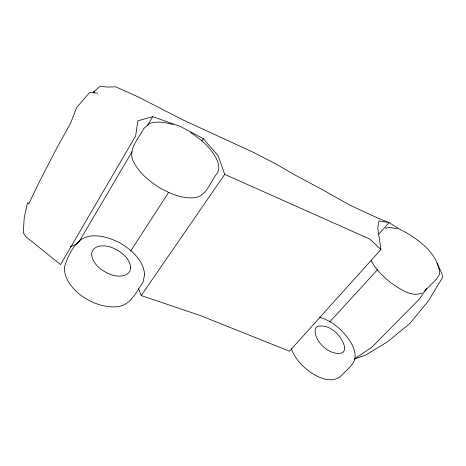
<?xml version="1.0" encoding="UTF-8"?>
<svg xmlns="http://www.w3.org/2000/svg" width="466" height="466" viewBox="0 0 466 466"><rect width="100%" height="100%" fill="white"/><g stroke="black" fill="none" stroke-linecap="round" stroke-linejoin="round"><path stroke-width="0.7" d="M79.249 241.405L132.059 151.759M147.204 126.059L152.743 116.657L180.086 126.344L203.368 138.687L218.094 155.667L224.705 174.36L369.847 239.081L380.955 249.496L289.479 351.213L200.199 315.499L141.221 295.566L138.658 288.85M130.684 251.034L168.605 192.417M201.79 141.128L203.368 138.687M426.553 288.489L419.487 298.991L371.92 347.147L354.113 359.117L365.705 355.051L387.572 341.782L409.864 323.474L428.341 300.995L442.7 277.253L441.809 273.385L436.957 263.15M141.221 295.566L224.705 174.36M378.975 234.037L389.052 222.631L402.449 230.932M329.701 321.959L377.763 269.406M424.124 291.57L436.531 279.006L439.723 274.055C438.611 254.139 419.307 239.961 403.34 230.985M94.627 91.901L93.217 92.245L100.196 86.128L106.93 87.06L115.76 86.827L138.565 97.097L182.876 119.879L253.341 152.33L275.913 163.98L293.83 174.371L322.501 189.709L349.354 204.912L377.07 217.727L389.052 222.631L378.945 220.96L377.734 228.101L380.955 249.496M70.273 246.904L76.832 243.893M422.213 292.957C411.175 297.687 399.892 288.693 391.038 282.938C383.279 276.571 375.713 269.453 371.035 260.453M152.743 116.657L137.825 120.845L135.658 135.932L60.563 264.542L25.974 236.81L23.3 232.971L24.185 217.971L27.465 202.727L28.793 203.863L39.29 181.921L57.207 147.338L70.436 123.606L76.669 107.564L89.612 92.518L97.656 93.183M93.217 92.245L94.604 91.907M385.458 228.206L389.547 227.414L397.376 228.73M173.317 124.573C165.593 122.488 157.141 120.764 149.376 123.572L143.615 128.715C138.874 138.344 128.476 148.281 132.705 159.943C138.186 172.397 149.167 181.251 160.461 188.27C171.406 194.171 183.808 199.495 196.506 197.403C207.673 194.072 210.603 180.983 217.418 172.962C220.278 167.795 218.228 161.539 215.344 156.826C209.671 146.464 200.287 138.81 190.472 132.548M319.251 317.142C332.969 321.051 344.281 331.437 351.504 343.512C354.108 348.725 356.257 354.638 354.539 360.474C351.352 366.829 345.405 371.07 340.768 376.272C332.957 382.545 322.268 379.295 314.451 374.746C304.391 368.798 295.549 359.938 291.372 348.877M344.741 347.91L344.263 350.601L342.795 352.558C330.72 357.364 312.686 340.85 315.406 328.413L317.02 326.596C329.334 322.891 342.883 336.301 344.741 347.91M144.652 274.515L142.934 282.396C136.014 292.264 130.189 306.273 116.081 306.803C103.126 307.548 90.567 302.475 80.257 294.896C71.851 288 63.836 278.418 64.471 266.89C67.541 257.383 71.857 247.586 79.453 240.893L76.68 243.689C87.462 230.536 107.372 236.344 120.228 243.112C131.744 249.957 143.417 260.348 144.652 274.515M130.725 267.746C129.921 277.322 117.554 277.299 110.739 274.532C101.862 271.049 92.018 264.041 91.586 253.644C93.136 244.312 105.234 244.86 112.026 247.621C120.601 251.116 129.816 257.809 130.725 267.746"/></g></svg>
